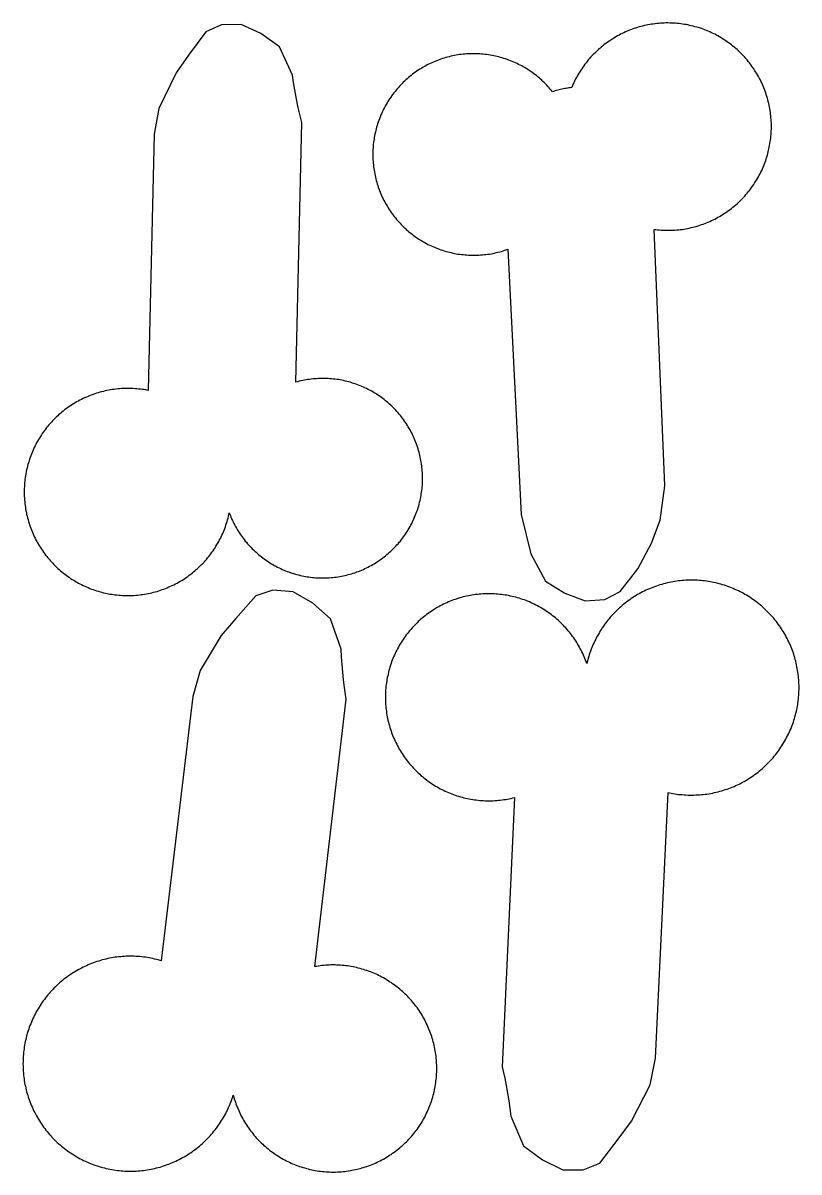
# Model space of a CAD drawing. Extents: x -246 to 246, y -104 to 199.
# Drawn here: x 175.17 to 184.8, y -28.73 to -14.48 of the extents above; entities that cross this region are included whole.
import ezdxf

# ---------------------------------------------------------------- set-up
doc = ezdxf.new("R2010")
doc.units = 0
doc.layers.add('Add_Red', color=1, linetype='Continuous')

msp = doc.modelspace()

# ---------------------------------------------------------------- linework, layer by layer
at = {"layer": 'Add_Red'}
for points in [[(176.504, -21.583), (176.526, -21.582), (176.549, -21.581), (176.571, -21.579), (176.593, -21.577), (176.616, -21.575), (176.638, -21.572), (176.66, -21.569), (176.682, -21.566), (176.704, -21.562), (176.726, -21.558), (176.748, -21.553), (176.77, -21.548), (176.792, -21.543), (176.813, -21.537), (176.835, -21.531), (176.856, -21.524), (176.878, -21.517), (176.899, -21.51), (176.92, -21.502), (176.941, -21.494), (176.962, -21.486), (176.982, -21.477), (177.003, -21.468), (177.023, -21.459), (177.043, -21.449), (177.063, -21.439), (177.083, -21.428), (177.103, -21.418), (177.122, -21.406), (177.141, -21.395), (177.161, -21.383), (177.179, -21.371), (177.198, -21.358), (177.216, -21.345), (177.234, -21.332), (177.252, -21.319), (177.27, -21.305), (177.287, -21.291), (177.305, -21.277), (177.322, -21.262), (177.338, -21.247), (177.355, -21.232), (177.371, -21.216), (177.387, -21.2), (177.402, -21.184), (177.418, -21.168), (177.433, -21.151), (177.447, -21.134), (177.462, -21.117), (177.476, -21.1), (177.49, -21.082), (177.503, -21.064), (177.516, -21.046), (177.529, -21.028), (177.542, -21.009), (177.554, -20.99), (177.566, -20.971), (177.578, -20.952), (177.589, -20.933), (177.6, -20.913), (177.61, -20.893), (177.621, -20.874), (177.63, -20.853), (177.64, -20.833), (177.649, -20.813), (177.658, -20.792), (177.666, -20.771), (177.674, -20.75), (177.682, -20.729), (177.689, -20.708), (177.696, -20.687), (177.703, -20.665), (177.709, -20.644), (177.715, -20.622), (177.72, -20.6), (177.725, -20.579), (177.73, -20.557), (177.744, -20.591), (177.752, -20.611), (177.76, -20.631), (177.769, -20.651), (177.779, -20.67), (177.788, -20.69), (177.798, -20.709), (177.809, -20.728), (177.819, -20.747), (177.83, -20.765), (177.841, -20.784), (177.853, -20.802), (177.865, -20.82), (177.877, -20.838), (177.89, -20.855), (177.903, -20.873), (177.916, -20.89), (177.929, -20.907), (177.943, -20.923), (177.957, -20.94), (177.971, -20.956), (177.986, -20.972), (178.001, -20.987), (178.016, -21.003), (178.031, -21.018), (178.047, -21.033), (178.063, -21.047), (178.079, -21.062), (178.095, -21.076), (178.112, -21.089), (178.129, -21.103), (178.146, -21.116), (178.163, -21.129), (178.181, -21.141), (178.199, -21.154), (178.217, -21.166), (178.235, -21.177), (178.253, -21.188), (178.272, -21.199), (178.291, -21.21), (178.31, -21.22), (178.329, -21.23), (178.348, -21.24), (178.368, -21.249), (178.387, -21.258), (178.407, -21.267), (178.427, -21.275), (178.447, -21.283), (178.467, -21.29), (178.488, -21.298), (178.508, -21.305), (178.529, -21.311), (178.55, -21.317), (178.57, -21.323), (178.591, -21.328), (178.612, -21.333), (178.633, -21.338), (178.655, -21.342), (178.676, -21.346), (178.697, -21.35), (178.718, -21.353), (178.74, -21.356), (178.761, -21.358), (178.783, -21.36), (178.804, -21.362), (178.826, -21.363), (178.847, -21.364), (178.869, -21.365), (178.891, -21.365), (178.928, -21.365), (178.95, -21.364), (178.971, -21.362), (178.993, -21.361), (179.014, -21.359), (179.036, -21.357), (179.057, -21.354), (179.078, -21.351), (179.1, -21.347), (179.121, -21.343), (179.142, -21.339), (179.163, -21.335), (179.184, -21.33), (179.205, -21.324), (179.226, -21.319), (179.247, -21.313), (179.267, -21.306), (179.288, -21.3), (179.314, -21.29), (179.334, -21.283), (179.354, -21.275), (179.374, -21.267), (179.394, -21.258), (179.413, -21.249), (179.433, -21.24), (179.452, -21.23), (179.471, -21.22), (179.49, -21.21), (179.509, -21.199), (179.528, -21.188), (179.546, -21.177), (179.564, -21.166), (179.582, -21.154), (179.6, -21.141), (179.618, -21.129), (179.635, -21.116), (179.652, -21.103), (179.669, -21.089), (179.686, -21.076), (179.702, -21.062), (179.718, -21.047), (179.734, -21.033), (179.75, -21.018), (179.765, -21.003), (179.78, -20.987), (179.795, -20.972), (179.81, -20.956), (179.824, -20.94), (179.838, -20.923), (179.852, -20.907), (179.865, -20.89), (179.879, -20.873), (179.891, -20.855), (179.904, -20.838), (179.916, -20.82), (179.928, -20.802), (179.94, -20.784), (179.951, -20.765), (179.962, -20.747), (179.973, -20.728), (179.983, -20.709), (179.993, -20.69), (180.002, -20.67), (180.012, -20.651), (180.021, -20.631), (180.029, -20.611), (180.038, -20.591), (180.045, -20.571), (180.053, -20.551), (180.06, -20.531), (180.067, -20.51), (180.074, -20.49), (180.08, -20.469), (180.085, -20.448), (180.091, -20.427), (180.096, -20.406), (180.101, -20.385), (180.105, -20.364), (180.109, -20.343), (180.112, -20.322), (180.116, -20.3), (180.118, -20.279), (180.121, -20.257), (180.123, -20.236), (180.125, -20.214), (180.126, -20.193), (180.127, -20.171), (180.127, -20.15), (180.128, -20.128), (180.127, -20.102), (180.127, -20.081), (180.126, -20.059), (180.124, -20.038), (180.123, -20.016), (180.12, -19.995), (180.118, -19.973), (180.115, -19.952), (180.112, -19.93), (180.108, -19.909), (180.104, -19.888), (180.1, -19.867), (180.095, -19.846), (180.09, -19.825), (180.084, -19.804), (180.079, -19.783), (180.072, -19.762), (180.06, -19.725), (180.053, -19.705), (180.045, -19.685), (180.038, -19.665), (180.029, -19.645), (180.021, -19.625), (180.012, -19.605), (180.002, -19.586), (179.993, -19.566), (179.983, -19.547), (179.973, -19.528), (179.962, -19.51), (179.951, -19.491), (179.94, -19.473), (179.928, -19.454), (179.916, -19.436), (179.904, -19.419), (179.891, -19.401), (179.879, -19.384), (179.865, -19.366), (179.852, -19.35), (179.838, -19.333), (179.824, -19.316), (179.81, -19.3), (179.795, -19.284), (179.78, -19.269), (179.765, -19.253), (179.75, -19.238), (179.734, -19.223), (179.718, -19.209), (179.702, -19.194), (179.686, -19.18), (179.669, -19.167), (179.652, -19.153), (179.635, -19.14), (179.618, -19.127), (179.6, -19.115), (179.582, -19.103), (179.564, -19.091), (179.546, -19.079), (179.528, -19.068), (179.509, -19.057), (179.49, -19.046), (179.471, -19.036), (179.452, -19.026), (179.433, -19.016), (179.413, -19.007), (179.394, -18.998), (179.374, -18.989), (179.354, -18.981), (179.334, -18.973), (179.314, -18.966), (179.293, -18.958), (179.273, -18.952), (179.252, -18.945), (179.232, -18.939), (179.211, -18.933), (179.19, -18.928), (179.169, -18.923), (179.148, -18.918), (179.127, -18.914), (179.105, -18.91), (179.084, -18.906), (179.063, -18.903), (179.041, -18.9), (179.02, -18.898), (178.998, -18.896), (178.977, -18.894), (178.955, -18.893), (178.934, -18.892), (178.912, -18.891), (178.891, -18.891), (178.855, -18.892), (178.833, -18.892), (178.812, -18.894), (178.79, -18.895), (178.769, -18.897), (178.747, -18.899), (178.726, -18.902), (178.704, -18.905), (178.683, -18.909), (178.662, -18.912), (178.641, -18.917), (178.619, -18.921), (178.598, -18.926), (178.578, -18.931), (178.557, -18.937), (178.629, -15.718), (178.597, -15.583), (178.577, -15.493), (178.559, -15.403), (178.542, -15.312), (178.527, -15.221), (178.514, -15.13), (178.352, -14.78), (178.124, -14.615), (177.877, -14.503), (177.634, -14.506), (177.439, -14.593), (177.224, -14.883), (177.07, -15.103), (176.858, -15.543), (176.8, -15.861), (176.724, -19.04), (176.695, -19.034), (176.673, -19.03), (176.651, -19.027), (176.629, -19.024), (176.606, -19.022), (176.584, -19.02), (176.562, -19.018), (176.539, -19.016), (176.517, -19.015), (176.494, -19.015), (176.472, -19.015), (176.436, -19.015), (176.414, -19.016), (176.391, -19.017), (176.369, -19.019), (176.347, -19.021), (176.324, -19.023), (176.302, -19.026), (176.28, -19.029), (176.258, -19.033), (176.236, -19.037), (176.214, -19.041), (176.192, -19.046), (176.17, -19.051), (176.148, -19.056), (176.127, -19.062), (176.105, -19.068), (176.084, -19.075), (176.062, -19.082), (176.041, -19.089), (176.02, -19.097), (175.999, -19.105), (175.979, -19.113), (175.958, -19.122), (175.937, -19.131), (175.917, -19.141), (175.897, -19.151), (175.877, -19.161), (175.857, -19.171), (175.838, -19.182), (175.818, -19.193), (175.799, -19.205), (175.78, -19.217), (175.761, -19.229), (175.743, -19.242), (175.724, -19.255), (175.706, -19.268), (175.688, -19.281), (175.671, -19.295), (175.653, -19.309), (175.636, -19.324), (175.619, -19.338), (175.603, -19.354), (175.586, -19.369), (175.57, -19.384), (175.554, -19.4), (175.539, -19.416), (175.524, -19.433), (175.509, -19.45), (175.494, -19.466), (175.48, -19.484), (175.466, -19.501), (175.452, -19.519), (175.438, -19.537), (175.425, -19.555), (175.412, -19.573), (175.4, -19.592), (175.388, -19.611), (175.376, -19.63), (175.364, -19.649), (175.353, -19.668), (175.342, -19.688), (175.332, -19.708), (175.322, -19.728), (175.312, -19.748), (175.302, -19.768), (175.293, -19.789), (175.285, -19.809), (175.276, -19.83), (175.268, -19.851), (175.261, -19.872), (175.253, -19.893), (175.247, -19.915), (175.24, -19.936), (175.234, -19.958), (175.228, -19.979), (175.223, -20.001), (175.218, -20.023), (175.213, -20.045), (175.207, -20.076), (175.204, -20.098), (175.2, -20.12), (175.197, -20.142), (175.195, -20.165), (175.193, -20.187), (175.191, -20.209), (175.19, -20.232), (175.189, -20.254), (175.188, -20.276), (175.188, -20.299), (175.188, -20.333), (175.189, -20.355), (175.19, -20.377), (175.192, -20.4), (175.194, -20.422), (175.196, -20.444), (175.199, -20.467), (175.202, -20.489), (175.205, -20.511), (175.209, -20.533), (175.214, -20.555), (175.218, -20.577), (175.223, -20.599), (175.229, -20.621), (175.235, -20.642), (175.241, -20.664), (175.247, -20.685), (175.254, -20.707), (175.261, -20.728), (175.269, -20.749), (175.277, -20.77), (175.286, -20.79), (175.294, -20.811), (175.303, -20.832), (175.313, -20.852), (175.323, -20.872), (175.333, -20.892), (175.343, -20.912), (175.354, -20.931), (175.366, -20.951), (175.377, -20.97), (175.389, -20.989), (175.401, -21.008), (175.414, -21.026), (175.427, -21.045), (175.44, -21.063), (175.453, -21.081), (175.467, -21.098), (175.481, -21.116), (175.496, -21.133), (175.51, -21.15), (175.525, -21.167), (175.541, -21.183), (175.556, -21.199), (175.572, -21.215), (175.588, -21.231), (175.605, -21.246), (175.621, -21.261), (175.638, -21.276), (175.655, -21.29), (175.673, -21.304), (175.69, -21.318), (175.708, -21.331), (175.726, -21.344), (175.745, -21.357), (175.763, -21.37), (175.782, -21.382), (175.801, -21.394), (175.82, -21.405), (175.84, -21.417), (175.859, -21.428), (175.879, -21.438), (175.899, -21.448), (175.919, -21.458), (175.94, -21.468), (175.96, -21.477), (175.981, -21.485), (176.002, -21.494), (176.022, -21.502), (176.043, -21.51), (176.065, -21.517), (176.086, -21.524), (176.107, -21.53), (176.129, -21.536), (176.151, -21.542), (176.172, -21.548), (176.194, -21.553), (176.216, -21.557), (176.249, -21.564), (176.271, -21.567), (176.293, -21.571), (176.316, -21.574), (176.338, -21.576), (176.36, -21.578), (176.382, -21.58), (176.405, -21.581), (176.427, -21.582), (176.45, -21.583), (176.472, -21.583), (176.504, -21.583)], [(182.389, -21.631), (182.578, -21.532), (182.799, -21.251), (182.966, -20.935), (183.074, -20.647), (183.133, -20.223), (182.999, -17.043), (183.021, -17.046), (183.044, -17.048), (183.066, -17.05), (183.088, -17.052), (183.111, -17.053), (183.133, -17.054), (183.168, -17.054), (183.19, -17.054), (183.213, -17.054), (183.235, -17.053), (183.257, -17.051), (183.28, -17.05), (183.302, -17.047), (183.324, -17.045), (183.347, -17.042), (183.369, -17.039), (183.391, -17.035), (183.413, -17.031), (183.435, -17.026), (183.457, -17.021), (183.479, -17.016), (183.501, -17.011), (183.522, -17.005), (183.544, -16.998), (183.565, -16.991), (183.586, -16.984), (183.607, -16.977), (183.628, -16.969), (183.649, -16.961), (183.67, -16.952), (183.691, -16.943), (183.711, -16.934), (183.731, -16.924), (183.751, -16.914), (183.771, -16.904), (183.791, -16.893), (183.811, -16.882), (183.83, -16.871), (183.849, -16.859), (183.868, -16.847), (183.887, -16.835), (183.905, -16.822), (183.923, -16.809), (183.941, -16.796), (183.959, -16.782), (183.977, -16.768), (183.994, -16.754), (184.011, -16.739), (184.028, -16.724), (184.045, -16.709), (184.061, -16.694), (184.077, -16.678), (184.093, -16.662), (184.108, -16.646), (184.123, -16.629), (184.138, -16.612), (184.153, -16.595), (184.167, -16.578), (184.181, -16.56), (184.195, -16.542), (184.208, -16.524), (184.221, -16.506), (184.234, -16.488), (184.246, -16.469), (184.258, -16.45), (184.27, -16.431), (184.281, -16.412), (184.292, -16.392), (184.303, -16.372), (184.313, -16.352), (184.323, -16.332), (184.333, -16.312), (184.342, -16.292), (184.351, -16.271), (184.36, -16.25), (184.368, -16.23), (184.376, -16.209), (184.383, -16.187), (184.39, -16.166), (184.397, -16.145), (184.404, -16.123), (184.41, -16.102), (184.415, -16.08), (184.423, -16.045), (184.428, -16.023), (184.432, -16.001), (184.436, -15.979), (184.44, -15.957), (184.443, -15.934), (184.445, -15.912), (184.448, -15.89), (184.45, -15.867), (184.451, -15.845), (184.452, -15.823), (184.453, -15.8), (184.453, -15.769), (184.453, -15.746), (184.453, -15.724), (184.452, -15.702), (184.45, -15.679), (184.448, -15.657), (184.446, -15.634), (184.444, -15.612), (184.441, -15.59), (184.438, -15.568), (184.434, -15.546), (184.43, -15.523), (184.425, -15.502), (184.42, -15.48), (184.415, -15.458), (184.41, -15.436), (184.404, -15.414), (184.397, -15.393), (184.39, -15.372), (184.383, -15.35), (184.376, -15.329), (184.368, -15.308), (184.36, -15.287), (184.351, -15.266), (184.342, -15.246), (184.333, -15.225), (184.323, -15.205), (184.313, -15.185), (184.303, -15.165), (184.292, -15.146), (184.281, -15.126), (184.27, -15.107), (184.258, -15.088), (184.246, -15.069), (184.234, -15.05), (184.221, -15.031), (184.208, -15.013), (184.195, -14.995), (184.181, -14.977), (184.167, -14.96), (184.153, -14.942), (184.138, -14.925), (184.123, -14.909), (184.108, -14.892), (184.093, -14.876), (184.077, -14.86), (184.061, -14.844), (184.045, -14.829), (184.028, -14.813), (184.011, -14.799), (183.994, -14.784), (183.977, -14.77), (183.959, -14.756), (183.941, -14.742), (183.923, -14.729), (183.905, -14.716), (183.887, -14.703), (183.868, -14.691), (183.849, -14.679), (183.83, -14.667), (183.811, -14.655), (183.791, -14.644), (183.771, -14.634), (183.751, -14.623), (183.731, -14.613), (183.711, -14.604), (183.691, -14.594), (183.67, -14.585), (183.649, -14.577), (183.628, -14.569), (183.607, -14.561), (183.586, -14.553), (183.549, -14.541), (183.528, -14.535), (183.506, -14.529), (183.484, -14.523), (183.463, -14.517), (183.441, -14.513), (183.419, -14.508), (183.397, -14.504), (183.375, -14.5), (183.352, -14.497), (183.33, -14.494), (183.308, -14.491), (183.286, -14.489), (183.263, -14.487), (183.241, -14.485), (183.218, -14.484), (183.196, -14.484), (183.168, -14.483), (183.145, -14.483), (183.123, -14.484), (183.1, -14.485), (183.078, -14.486), (183.056, -14.488), (183.033, -14.49), (183.011, -14.493), (182.989, -14.496), (182.967, -14.499), (182.945, -14.503), (182.922, -14.507), (182.9, -14.511), (182.879, -14.516), (182.857, -14.521), (182.835, -14.527), (182.813, -14.533), (182.792, -14.539), (182.77, -14.546), (182.749, -14.553), (182.728, -14.561), (182.707, -14.569), (182.686, -14.577), (182.665, -14.585), (182.645, -14.594), (182.624, -14.604), (182.604, -14.613), (182.584, -14.623), (182.564, -14.634), (182.544, -14.644), (182.525, -14.655), (182.506, -14.667), (182.486, -14.679), (182.468, -14.691), (182.449, -14.703), (182.43, -14.716), (182.412, -14.729), (182.394, -14.742), (182.376, -14.756), (182.359, -14.77), (182.341, -14.784), (182.324, -14.799), (182.308, -14.813), (182.291, -14.829), (182.275, -14.844), (182.259, -14.86), (182.243, -14.876), (182.228, -14.892), (182.212, -14.909), (182.197, -14.925), (182.183, -14.942), (182.169, -14.96), (182.155, -14.977), (182.141, -14.995), (182.128, -15.013), (182.115, -15.031), (182.102, -15.05), (182.09, -15.069), (182.077, -15.088), (182.066, -15.107), (182.054, -15.126), (182.043, -15.146), (182.033, -15.165), (182.022, -15.185), (182.012, -15.205), (182.003, -15.225), (181.993, -15.246), (181.977, -15.285), (181.959, -15.286), (181.942, -15.289), (181.925, -15.291), (181.907, -15.294), (181.89, -15.297), (181.873, -15.3), (181.856, -15.303), (181.839, -15.307), (181.822, -15.311), (181.805, -15.316), (181.788, -15.321), (181.771, -15.326), (181.739, -15.336), (181.725, -15.319), (181.711, -15.303), (181.697, -15.286), (181.682, -15.27), (181.668, -15.254), (181.652, -15.238), (181.637, -15.223), (181.621, -15.208), (181.605, -15.193), (181.589, -15.178), (181.573, -15.164), (181.556, -15.15), (181.539, -15.136), (181.522, -15.123), (181.505, -15.11), (181.487, -15.097), (181.469, -15.084), (181.451, -15.072), (181.433, -15.06), (181.414, -15.049), (181.396, -15.037), (181.377, -15.027), (181.358, -15.016), (181.338, -15.006), (181.319, -14.996), (181.299, -14.986), (181.28, -14.977), (181.26, -14.968), (181.24, -14.96), (181.219, -14.951), (181.199, -14.944), (181.179, -14.936), (181.158, -14.929), (181.137, -14.922), (181.116, -14.916), (181.095, -14.91), (181.074, -14.904), (181.053, -14.899), (181.032, -14.894), (181.011, -14.889), (180.989, -14.885), (180.968, -14.881), (180.946, -14.878), (180.925, -14.875), (180.903, -14.872), (180.881, -14.87), (180.859, -14.868), (180.838, -14.867), (180.816, -14.865), (180.794, -14.865), (180.761, -14.864), (180.739, -14.864), (180.717, -14.865), (180.695, -14.866), (180.673, -14.867), (180.652, -14.869), (180.63, -14.871), (180.608, -14.873), (180.587, -14.876), (180.565, -14.88), (180.544, -14.883), (180.522, -14.887), (180.501, -14.891), (180.48, -14.896), (180.458, -14.901), (180.437, -14.907), (180.416, -14.913), (180.395, -14.919), (180.375, -14.925), (180.354, -14.932), (180.333, -14.939), (180.313, -14.947), (180.293, -14.955), (180.272, -14.963), (180.252, -14.972), (180.233, -14.981), (180.213, -14.991), (180.193, -15), (180.174, -15.01), (180.155, -15.021), (180.136, -15.032), (180.117, -15.043), (180.093, -15.057), (180.075, -15.069), (180.057, -15.081), (180.039, -15.094), (180.021, -15.106), (180.004, -15.119), (179.987, -15.133), (179.97, -15.146), (179.953, -15.16), (179.936, -15.175), (179.92, -15.189), (179.904, -15.204), (179.888, -15.219), (179.873, -15.234), (179.858, -15.25), (179.843, -15.266), (179.828, -15.282), (179.814, -15.298), (179.8, -15.315), (179.786, -15.332), (179.772, -15.349), (179.759, -15.366), (179.746, -15.384), (179.734, -15.402), (179.721, -15.42), (179.709, -15.438), (179.698, -15.457), (179.687, -15.475), (179.676, -15.494), (179.665, -15.513), (179.655, -15.532), (179.645, -15.552), (179.635, -15.571), (179.626, -15.591), (179.617, -15.611), (179.608, -15.631), (179.6, -15.651), (179.592, -15.671), (179.584, -15.692), (179.577, -15.712), (179.57, -15.733), (179.564, -15.754), (179.558, -15.775), (179.552, -15.796), (179.547, -15.817), (179.542, -15.838), (179.537, -15.86), (179.533, -15.881), (179.529, -15.903), (179.526, -15.924), (179.522, -15.946), (179.52, -15.967), (179.517, -15.989), (179.515, -16.011), (179.514, -16.032), (179.513, -16.054), (179.512, -16.076), (179.511, -16.114), (179.511, -16.135), (179.512, -16.157), (179.513, -16.179), (179.514, -16.201), (179.516, -16.223), (179.518, -16.244), (179.52, -16.266), (179.523, -16.287), (179.527, -16.309), (179.53, -16.331), (179.534, -16.352), (179.538, -16.373), (179.543, -16.395), (179.548, -16.416), (179.554, -16.437), (179.56, -16.458), (179.566, -16.479), (179.572, -16.5), (179.579, -16.52), (179.587, -16.541), (179.594, -16.561), (179.602, -16.582), (179.61, -16.602), (179.619, -16.622), (179.628, -16.642), (179.638, -16.663), (179.648, -16.683), (179.658, -16.702), (179.669, -16.721), (179.679, -16.74), (179.691, -16.759), (179.702, -16.777), (179.714, -16.796), (179.726, -16.814), (179.738, -16.832), (179.751, -16.85), (179.764, -16.867), (179.777, -16.884), (179.791, -16.901), (179.805, -16.918), (179.819, -16.935), (179.833, -16.951), (179.848, -16.967), (179.863, -16.983), (179.878, -16.998), (179.894, -17.014), (179.91, -17.029), (179.926, -17.043), (179.942, -17.058), (179.959, -17.072), (179.976, -17.086), (179.993, -17.099), (180.01, -17.113), (180.028, -17.126), (180.045, -17.138), (180.063, -17.151), (180.082, -17.163), (180.1, -17.174), (180.119, -17.186), (180.138, -17.197), (180.157, -17.207), (180.176, -17.218), (180.195, -17.228), (180.215, -17.237), (180.234, -17.247), (180.254, -17.256), (180.274, -17.264), (180.294, -17.273), (180.315, -17.281), (180.335, -17.288), (180.356, -17.296), (180.376, -17.302), (180.397, -17.309), (180.418, -17.315), (180.439, -17.321), (180.46, -17.326), (180.481, -17.331), (180.503, -17.336), (180.524, -17.34), (180.546, -17.344), (180.567, -17.348), (180.589, -17.351), (180.61, -17.354), (180.632, -17.356), (180.654, -17.358), (180.675, -17.36), (180.697, -17.361), (180.719, -17.362), (180.761, -17.363), (180.782, -17.363), (180.804, -17.362), (180.826, -17.361), (180.848, -17.36), (180.87, -17.358), (180.891, -17.356), (180.913, -17.354), (180.935, -17.351), (180.956, -17.348), (180.978, -17.344), (180.999, -17.34), (181.02, -17.336), (181.042, -17.331), (181.063, -17.326), (181.084, -17.321), (181.105, -17.315), (181.126, -17.308), (181.147, -17.302), (181.186, -17.288), (181.349, -20.579), (181.469, -21.067), (181.653, -21.405), (181.892, -21.555), (182.146, -21.65), (182.389, -21.631)], [(182.324, -28.621), (182.554, -28.325), (182.719, -28.101), (182.949, -27.649), (183.017, -27.32), (183.172, -24.025), (183.209, -24.033), (183.232, -24.037), (183.255, -24.041), (183.278, -24.045), (183.301, -24.048), (183.324, -24.05), (183.347, -24.052), (183.371, -24.054), (183.394, -24.056), (183.417, -24.057), (183.44, -24.057), (183.464, -24.058), (183.493, -24.057), (183.517, -24.056), (183.54, -24.055), (183.563, -24.054), (183.586, -24.052), (183.609, -24.05), (183.632, -24.047), (183.655, -24.044), (183.678, -24.04), (183.701, -24.036), (183.724, -24.032), (183.747, -24.027), (183.77, -24.022), (183.792, -24.016), (183.815, -24.01), (183.837, -24.004), (183.859, -23.997), (183.882, -23.99), (183.904, -23.983), (183.925, -23.975), (183.947, -23.967), (183.969, -23.958), (183.99, -23.949), (184.012, -23.94), (184.033, -23.93), (184.054, -23.92), (184.074, -23.909), (184.095, -23.898), (184.115, -23.887), (184.136, -23.876), (184.156, -23.864), (184.175, -23.852), (184.195, -23.839), (184.214, -23.826), (184.233, -23.813), (184.252, -23.799), (184.271, -23.785), (184.289, -23.771), (184.307, -23.756), (184.325, -23.742), (184.343, -23.726), (184.36, -23.711), (184.377, -23.695), (184.394, -23.679), (184.41, -23.663), (184.427, -23.646), (184.443, -23.629), (184.458, -23.612), (184.474, -23.594), (184.489, -23.576), (184.503, -23.558), (184.518, -23.54), (184.532, -23.522), (184.546, -23.503), (184.559, -23.484), (184.572, -23.465), (184.585, -23.445), (184.597, -23.426), (184.609, -23.406), (184.621, -23.386), (184.632, -23.365), (184.643, -23.345), (184.654, -23.324), (184.664, -23.303), (184.674, -23.282), (184.684, -23.261), (184.693, -23.24), (184.702, -23.218), (184.71, -23.196), (184.718, -23.175), (184.726, -23.153), (184.733, -23.13), (184.74, -23.108), (184.746, -23.086), (184.752, -23.064), (184.758, -23.041), (184.764, -23.018), (184.772, -22.979), (184.776, -22.956), (184.78, -22.933), (184.783, -22.91), (184.786, -22.887), (184.789, -22.864), (184.791, -22.841), (184.793, -22.818), (184.794, -22.795), (184.795, -22.771), (184.796, -22.748), (184.796, -22.725), (184.796, -22.697), (184.795, -22.674), (184.794, -22.651), (184.793, -22.628), (184.791, -22.604), (184.788, -22.581), (184.786, -22.558), (184.783, -22.535), (184.779, -22.512), (184.775, -22.489), (184.771, -22.466), (184.766, -22.444), (184.761, -22.421), (184.756, -22.398), (184.75, -22.376), (184.743, -22.353), (184.737, -22.331), (184.73, -22.309), (184.722, -22.287), (184.714, -22.265), (184.706, -22.243), (184.698, -22.222), (184.689, -22.2), (184.679, -22.179), (184.669, -22.158), (184.659, -22.137), (184.649, -22.116), (184.638, -22.095), (184.627, -22.075), (184.615, -22.055), (184.604, -22.035), (184.591, -22.015), (184.579, -21.995), (184.566, -21.976), (184.553, -21.957), (184.539, -21.938), (184.525, -21.919), (184.511, -21.901), (184.496, -21.883), (184.482, -21.865), (184.466, -21.847), (184.451, -21.83), (184.435, -21.813), (184.419, -21.796), (184.403, -21.779), (184.386, -21.763), (184.369, -21.747), (184.352, -21.732), (184.335, -21.716), (184.317, -21.701), (184.299, -21.686), (184.281, -21.672), (184.262, -21.658), (184.243, -21.644), (184.224, -21.631), (184.205, -21.618), (184.186, -21.605), (184.166, -21.592), (184.146, -21.58), (184.126, -21.569), (184.106, -21.557), (184.085, -21.546), (184.065, -21.536), (184.044, -21.525), (184.023, -21.515), (184.002, -21.506), (183.98, -21.496), (183.959, -21.488), (183.937, -21.479), (183.915, -21.471), (183.893, -21.463), (183.871, -21.456), (183.849, -21.449), (183.827, -21.443), (183.804, -21.437), (183.782, -21.431), (183.759, -21.425), (183.718, -21.417), (183.695, -21.413), (183.672, -21.409), (183.649, -21.405), (183.626, -21.402), (183.603, -21.4), (183.58, -21.397), (183.557, -21.396), (183.533, -21.394), (183.51, -21.393), (183.487, -21.392), (183.464, -21.392), (183.438, -21.393), (183.415, -21.393), (183.391, -21.394), (183.368, -21.396), (183.345, -21.398), (183.322, -21.4), (183.299, -21.402), (183.276, -21.406), (183.253, -21.409), (183.23, -21.413), (183.207, -21.417), (183.184, -21.422), (183.162, -21.427), (183.139, -21.432), (183.116, -21.438), (183.094, -21.445), (183.072, -21.451), (183.05, -21.458), (183.027, -21.466), (183.006, -21.473), (182.984, -21.482), (182.962, -21.49), (182.941, -21.499), (182.919, -21.508), (182.898, -21.518), (182.877, -21.528), (182.856, -21.539), (182.836, -21.549), (182.815, -21.56), (182.795, -21.572), (182.775, -21.584), (182.755, -21.596), (182.736, -21.609), (182.716, -21.621), (182.697, -21.635), (182.678, -21.648), (182.66, -21.662), (182.641, -21.676), (182.623, -21.691), (182.605, -21.706), (182.588, -21.721), (182.57, -21.736), (182.553, -21.752), (182.536, -21.768), (182.52, -21.784), (182.503, -21.801), (182.487, -21.818), (182.472, -21.835), (182.456, -21.852), (182.441, -21.87), (182.426, -21.888), (182.412, -21.906), (182.398, -21.925), (182.384, -21.943), (182.371, -21.962), (182.357, -21.982), (182.345, -22.001), (182.332, -22.021), (182.32, -22.041), (182.308, -22.061), (182.297, -22.081), (182.286, -22.101), (182.275, -22.122), (182.265, -22.143), (182.255, -22.164), (182.245, -22.185), (182.236, -22.206), (182.227, -22.228), (182.219, -22.249), (182.21, -22.271), (182.203, -22.293), (182.195, -22.315), (182.188, -22.337), (182.182, -22.36), (182.176, -22.382), (182.17, -22.405), (182.165, -22.427), (182.157, -22.405), (182.149, -22.384), (182.141, -22.363), (182.132, -22.343), (182.123, -22.322), (182.114, -22.302), (182.104, -22.282), (182.094, -22.262), (182.084, -22.242), (182.073, -22.222), (182.062, -22.203), (182.051, -22.183), (182.039, -22.164), (182.027, -22.145), (182.015, -22.127), (182.002, -22.108), (181.989, -22.09), (181.976, -22.072), (181.962, -22.054), (181.948, -22.037), (181.934, -22.019), (181.919, -22.002), (181.904, -21.985), (181.889, -21.969), (181.874, -21.953), (181.858, -21.937), (181.842, -21.921), (181.826, -21.906), (181.809, -21.89), (181.793, -21.876), (181.776, -21.861), (181.758, -21.847), (181.741, -21.833), (181.723, -21.819), (181.705, -21.806), (181.687, -21.793), (181.668, -21.78), (181.65, -21.768), (181.631, -21.756), (181.612, -21.744), (181.592, -21.733), (181.573, -21.722), (181.553, -21.711), (181.533, -21.701), (181.513, -21.691), (181.493, -21.681), (181.473, -21.672), (181.452, -21.663), (181.431, -21.654), (181.411, -21.646), (181.39, -21.638), (181.368, -21.631), (181.347, -21.624), (181.326, -21.617), (181.304, -21.61), (181.283, -21.604), (181.261, -21.599), (181.239, -21.594), (181.217, -21.589), (181.195, -21.584), (181.173, -21.58), (181.151, -21.577), (181.129, -21.573), (181.107, -21.57), (181.085, -21.568), (181.062, -21.566), (181.04, -21.564), (181.018, -21.562), (180.995, -21.561), (180.973, -21.561), (180.95, -21.561), (180.919, -21.561), (180.896, -21.562), (180.874, -21.563), (180.852, -21.565), (180.829, -21.566), (180.807, -21.569), (180.785, -21.571), (180.763, -21.575), (180.74, -21.578), (180.718, -21.582), (180.696, -21.586), (180.674, -21.591), (180.653, -21.596), (180.631, -21.601), (180.609, -21.607), (180.588, -21.613), (180.566, -21.62), (180.533, -21.631), (180.511, -21.638), (180.49, -21.646), (180.47, -21.654), (180.449, -21.663), (180.428, -21.672), (180.408, -21.681), (180.388, -21.691), (180.368, -21.701), (180.348, -21.711), (180.328, -21.722), (180.309, -21.733), (180.289, -21.744), (180.27, -21.756), (180.251, -21.768), (180.233, -21.78), (180.214, -21.793), (180.196, -21.806), (180.178, -21.819), (180.16, -21.833), (180.143, -21.847), (180.125, -21.861), (180.108, -21.876), (180.092, -21.89), (180.075, -21.906), (180.059, -21.921), (180.043, -21.937), (180.027, -21.953), (180.012, -21.969), (179.997, -21.985), (179.982, -22.002), (179.967, -22.019), (179.953, -22.037), (179.939, -22.054), (179.925, -22.072), (179.912, -22.09), (179.899, -22.108), (179.886, -22.127), (179.874, -22.145), (179.862, -22.164), (179.85, -22.183), (179.839, -22.203), (179.828, -22.222), (179.817, -22.242), (179.807, -22.262), (179.797, -22.282), (179.787, -22.302), (179.778, -22.322), (179.769, -22.343), (179.76, -22.363), (179.752, -22.384), (179.744, -22.405), (179.737, -22.426), (179.73, -22.448), (179.723, -22.469), (179.717, -22.491), (179.711, -22.512), (179.705, -22.534), (179.7, -22.556), (179.695, -22.577), (179.69, -22.599), (179.686, -22.621), (179.683, -22.644), (179.679, -22.666), (179.676, -22.688), (179.674, -22.71), (179.672, -22.732), (179.67, -22.755), (179.669, -22.777), (179.668, -22.8), (179.667, -22.822), (179.667, -22.844), (179.667, -22.886), (179.668, -22.909), (179.67, -22.931), (179.671, -22.953), (179.674, -22.976), (179.676, -22.998), (179.679, -23.02), (179.682, -23.042), (179.686, -23.065), (179.69, -23.087), (179.694, -23.109), (179.699, -23.13), (179.704, -23.152), (179.71, -23.174), (179.716, -23.196), (179.723, -23.22), (179.73, -23.241), (179.737, -23.262), (179.744, -23.283), (179.752, -23.304), (179.76, -23.325), (179.769, -23.346), (179.778, -23.366), (179.787, -23.387), (179.797, -23.407), (179.807, -23.427), (179.817, -23.447), (179.828, -23.467), (179.839, -23.486), (179.85, -23.505), (179.862, -23.525), (179.874, -23.543), (179.886, -23.562), (179.899, -23.581), (179.912, -23.599), (179.925, -23.617), (179.939, -23.635), (179.953, -23.652), (179.967, -23.669), (179.982, -23.686), (179.997, -23.703), (180.012, -23.72), (180.027, -23.736), (180.043, -23.752), (180.059, -23.768), (180.075, -23.783), (180.092, -23.798), (180.108, -23.813), (180.125, -23.828), (180.143, -23.842), (180.16, -23.856), (180.178, -23.87), (180.196, -23.883), (180.214, -23.896), (180.233, -23.909), (180.251, -23.921), (180.27, -23.933), (180.289, -23.945), (180.309, -23.956), (180.328, -23.967), (180.348, -23.978), (180.368, -23.988), (180.388, -23.998), (180.408, -24.008), (180.428, -24.017), (180.449, -24.026), (180.47, -24.035), (180.49, -24.043), (180.511, -24.051), (180.533, -24.058), (180.554, -24.065), (180.575, -24.072), (180.597, -24.078), (180.618, -24.084), (180.64, -24.09), (180.662, -24.095), (180.684, -24.1), (180.706, -24.104), (180.728, -24.108), (180.75, -24.112), (180.772, -24.115), (180.794, -24.118), (180.816, -24.121), (180.839, -24.123), (180.861, -24.125), (180.883, -24.126), (180.906, -24.127), (180.928, -24.128), (180.95, -24.128), (180.98, -24.128), (181.003, -24.127), (181.025, -24.126), (181.048, -24.124), (181.07, -24.122), (181.092, -24.12), (181.114, -24.117), (181.137, -24.114), (181.159, -24.111), (181.181, -24.107), (181.203, -24.103), (181.225, -24.098), (181.247, -24.093), (181.268, -24.088), (181.116, -27.426), (181.147, -27.566), (181.165, -27.66), (181.182, -27.754), (181.197, -27.849), (181.21, -27.944), (181.222, -28.039), (181.381, -28.405), (181.614, -28.582), (181.867, -28.704), (182.12, -28.706), (182.324, -28.621)], [(179.05, -28.731), (179.073, -28.73), (179.095, -28.729), (179.117, -28.728), (179.14, -28.726), (179.162, -28.723), (179.184, -28.721), (179.206, -28.718), (179.228, -28.714), (179.251, -28.71), (179.273, -28.706), (179.294, -28.702), (179.316, -28.697), (179.352, -28.687), (179.374, -28.681), (179.396, -28.675), (179.417, -28.668), (179.438, -28.661), (179.459, -28.654), (179.48, -28.646), (179.501, -28.638), (179.522, -28.629), (179.542, -28.62), (179.563, -28.611), (179.583, -28.601), (179.603, -28.591), (179.623, -28.581), (179.643, -28.57), (179.662, -28.559), (179.681, -28.548), (179.7, -28.536), (179.719, -28.524), (179.738, -28.512), (179.756, -28.499), (179.775, -28.486), (179.793, -28.473), (179.81, -28.459), (179.828, -28.445), (179.845, -28.431), (179.862, -28.416), (179.879, -28.401), (179.896, -28.386), (179.912, -28.371), (179.928, -28.355), (179.944, -28.339), (179.959, -28.323), (179.974, -28.306), (179.989, -28.29), (180.004, -28.273), (180.018, -28.255), (180.032, -28.238), (180.045, -28.22), (180.059, -28.202), (180.072, -28.184), (180.084, -28.165), (180.097, -28.147), (180.109, -28.128), (180.121, -28.109), (180.132, -28.089), (180.143, -28.07), (180.154, -28.05), (180.164, -28.03), (180.174, -28.01), (180.184, -27.99), (180.193, -27.97), (180.202, -27.949), (180.21, -27.928), (180.219, -27.908), (180.226, -27.887), (180.234, -27.865), (180.241, -27.844), (180.248, -27.823), (180.254, -27.801), (180.26, -27.78), (180.266, -27.758), (180.271, -27.736), (180.276, -27.714), (180.28, -27.692), (180.284, -27.67), (180.288, -27.648), (180.291, -27.626), (180.294, -27.604), (180.297, -27.582), (180.299, -27.559), (180.301, -27.537), (180.302, -27.515), (180.303, -27.492), (180.304, -27.47), (180.304, -27.448), (180.303, -27.407), (180.302, -27.385), (180.301, -27.362), (180.299, -27.34), (180.297, -27.318), (180.295, -27.296), (180.292, -27.273), (180.289, -27.251), (180.285, -27.229), (180.281, -27.207), (180.277, -27.185), (180.271, -27.159), (180.266, -27.137), (180.26, -27.115), (180.254, -27.094), (180.248, -27.072), (180.241, -27.051), (180.234, -27.03), (180.226, -27.009), (180.219, -26.988), (180.21, -26.967), (180.202, -26.946), (180.193, -26.925), (180.184, -26.905), (180.174, -26.885), (180.164, -26.865), (180.154, -26.845), (180.143, -26.825), (180.132, -26.806), (180.121, -26.786), (180.109, -26.767), (180.097, -26.748), (180.084, -26.73), (180.072, -26.711), (180.059, -26.693), (180.045, -26.675), (180.032, -26.657), (180.018, -26.64), (180.004, -26.622), (179.989, -26.605), (179.974, -26.589), (179.959, -26.572), (179.944, -26.556), (179.928, -26.54), (179.912, -26.524), (179.896, -26.509), (179.879, -26.494), (179.862, -26.479), (179.845, -26.464), (179.828, -26.45), (179.81, -26.436), (179.793, -26.422), (179.775, -26.409), (179.756, -26.396), (179.738, -26.383), (179.719, -26.371), (179.7, -26.359), (179.681, -26.347), (179.662, -26.336), (179.643, -26.325), (179.623, -26.314), (179.603, -26.304), (179.583, -26.294), (179.563, -26.284), (179.542, -26.275), (179.522, -26.266), (179.501, -26.257), (179.48, -26.249), (179.459, -26.241), (179.438, -26.234), (179.417, -26.227), (179.396, -26.22), (179.374, -26.214), (179.352, -26.208), (179.331, -26.202), (179.309, -26.197), (179.287, -26.192), (179.265, -26.188), (179.243, -26.183), (179.221, -26.18), (179.199, -26.176), (179.177, -26.173), (179.154, -26.171), (179.132, -26.169), (179.11, -26.167), (179.087, -26.166), (179.065, -26.165), (179.043, -26.164), (179.02, -26.164), (178.992, -26.164), (178.97, -26.165), (178.947, -26.166), (178.925, -26.167), (178.902, -26.169), (178.88, -26.172), (178.858, -26.174), (178.836, -26.177), (178.814, -26.181), (178.792, -26.184), (179.181, -22.866), (179.16, -22.724), (179.149, -22.629), (179.139, -22.534), (179.131, -22.438), (179.124, -22.343), (179.119, -22.247), (178.986, -21.87), (178.766, -21.678), (178.522, -21.538), (178.271, -21.517), (178.061, -21.588), (177.81, -21.867), (177.63, -22.079), (177.368, -22.513), (177.277, -22.836), (176.888, -26.112), (176.85, -26.101), (176.827, -26.095), (176.805, -26.09), (176.782, -26.084), (176.759, -26.08), (176.736, -26.076), (176.713, -26.072), (176.69, -26.068), (176.667, -26.065), (176.644, -26.063), (176.621, -26.06), (176.598, -26.059), (176.575, -26.057), (176.551, -26.056), (176.528, -26.056), (176.505, -26.055), (176.477, -26.056), (176.454, -26.056), (176.431, -26.057), (176.407, -26.059), (176.384, -26.061), (176.361, -26.063), (176.338, -26.066), (176.315, -26.069), (176.292, -26.073), (176.269, -26.076), (176.246, -26.081), (176.223, -26.085), (176.201, -26.091), (176.178, -26.096), (176.156, -26.102), (176.133, -26.108), (176.111, -26.115), (176.089, -26.122), (176.067, -26.13), (176.045, -26.137), (176.023, -26.146), (176.001, -26.154), (175.98, -26.163), (175.959, -26.173), (175.938, -26.182), (175.917, -26.192), (175.896, -26.203), (175.875, -26.214), (175.855, -26.225), (175.835, -26.236), (175.815, -26.248), (175.795, -26.26), (175.775, -26.273), (175.756, -26.286), (175.737, -26.299), (175.718, -26.313), (175.699, -26.327), (175.681, -26.341), (175.663, -26.355), (175.645, -26.37), (175.627, -26.385), (175.61, -26.401), (175.593, -26.417), (175.576, -26.433), (175.559, -26.449), (175.543, -26.466), (175.527, -26.483), (175.511, -26.5), (175.496, -26.517), (175.481, -26.535), (175.466, -26.553), (175.452, -26.571), (175.438, -26.59), (175.424, -26.609), (175.411, -26.627), (175.398, -26.647), (175.385, -26.666), (175.372, -26.686), (175.36, -26.706), (175.349, -26.726), (175.337, -26.746), (175.326, -26.767), (175.315, -26.787), (175.305, -26.808), (175.295, -26.829), (175.286, -26.85), (175.276, -26.872), (175.268, -26.893), (175.259, -26.915), (175.251, -26.937), (175.243, -26.959), (175.236, -26.981), (175.229, -27.003), (175.218, -27.043), (175.212, -27.066), (175.206, -27.088), (175.201, -27.111), (175.197, -27.134), (175.193, -27.157), (175.189, -27.18), (175.185, -27.203), (175.182, -27.226), (175.18, -27.249), (175.177, -27.272), (175.176, -27.295), (175.174, -27.318), (175.173, -27.341), (175.173, -27.365), (175.172, -27.388), (175.173, -27.414), (175.173, -27.437), (175.174, -27.46), (175.176, -27.484), (175.178, -27.507), (175.18, -27.53), (175.183, -27.553), (175.186, -27.576), (175.189, -27.599), (175.193, -27.622), (175.197, -27.645), (175.202, -27.668), (175.207, -27.69), (175.213, -27.713), (175.218, -27.735), (175.225, -27.758), (175.231, -27.78), (175.238, -27.802), (175.246, -27.824), (175.254, -27.846), (175.262, -27.868), (175.27, -27.89), (175.279, -27.911), (175.289, -27.932), (175.298, -27.954), (175.308, -27.975), (175.319, -27.995), (175.33, -28.016), (175.341, -28.036), (175.352, -28.057), (175.364, -28.077), (175.376, -28.096), (175.389, -28.116), (175.402, -28.135), (175.415, -28.155), (175.428, -28.173), (175.442, -28.192), (175.456, -28.211), (175.471, -28.229), (175.486, -28.247), (175.501, -28.264), (175.516, -28.282), (175.532, -28.299), (175.548, -28.316), (175.564, -28.332), (175.581, -28.348), (175.598, -28.364), (175.615, -28.38), (175.633, -28.395), (175.65, -28.411), (175.668, -28.425), (175.687, -28.44), (175.705, -28.454), (175.724, -28.468), (175.743, -28.481), (175.762, -28.494), (175.781, -28.507), (175.801, -28.52), (175.821, -28.532), (175.841, -28.543), (175.861, -28.555), (175.882, -28.566), (175.902, -28.577), (175.923, -28.587), (175.944, -28.597), (175.965, -28.606), (175.987, -28.616), (176.008, -28.625), (176.03, -28.633), (176.052, -28.641), (176.074, -28.649), (176.096, -28.656), (176.118, -28.663), (176.16, -28.675), (176.183, -28.681), (176.205, -28.686), (176.228, -28.692), (176.251, -28.696), (176.274, -28.7), (176.297, -28.704), (176.32, -28.708), (176.343, -28.711), (176.366, -28.713), (176.389, -28.716), (176.412, -28.717), (176.435, -28.719), (176.458, -28.72), (176.482, -28.72), (176.505, -28.721), (176.529, -28.72), (176.552, -28.72), (176.575, -28.719), (176.598, -28.717), (176.622, -28.716), (176.645, -28.713), (176.668, -28.711), (176.691, -28.708), (176.714, -28.704), (176.737, -28.7), (176.76, -28.696), (176.783, -28.691), (176.805, -28.686), (176.828, -28.681), (176.85, -28.675), (176.873, -28.669), (176.895, -28.662), (176.917, -28.655), (176.939, -28.648), (176.961, -28.64), (176.983, -28.632), (177.005, -28.623), (177.026, -28.614), (177.047, -28.605), (177.069, -28.596), (177.09, -28.586), (177.11, -28.575), (177.131, -28.564), (177.152, -28.553), (177.172, -28.542), (177.192, -28.53), (177.212, -28.518), (177.231, -28.505), (177.251, -28.493), (177.27, -28.479), (177.289, -28.466), (177.307, -28.452), (177.326, -28.438), (177.344, -28.423), (177.362, -28.409), (177.38, -28.393), (177.397, -28.378), (177.414, -28.362), (177.431, -28.346), (177.448, -28.33), (177.464, -28.313), (177.48, -28.296), (177.496, -28.279), (177.511, -28.262), (177.526, -28.244), (177.541, -28.226), (177.555, -28.208), (177.57, -28.19), (177.583, -28.171), (177.597, -28.152), (177.61, -28.133), (177.623, -28.113), (177.635, -28.094), (177.648, -28.074), (177.659, -28.054), (177.671, -28.034), (177.682, -28.013), (177.693, -27.993), (177.703, -27.972), (177.713, -27.951), (177.723, -27.93), (177.732, -27.908), (177.741, -27.887), (177.749, -27.865), (177.757, -27.843), (177.765, -27.821), (177.773, -27.799), (177.78, -27.777), (177.786, -27.801), (177.793, -27.823), (177.799, -27.844), (177.806, -27.865), (177.814, -27.887), (177.822, -27.908), (177.83, -27.928), (177.839, -27.949), (177.848, -27.97), (177.857, -27.99), (177.866, -28.01), (177.876, -28.03), (177.887, -28.05), (177.897, -28.07), (177.909, -28.089), (177.92, -28.109), (177.932, -28.128), (177.944, -28.147), (177.956, -28.165), (177.969, -28.184), (177.982, -28.202), (177.995, -28.22), (178.009, -28.238), (178.023, -28.255), (178.037, -28.273), (178.051, -28.29), (178.066, -28.306), (178.081, -28.323), (178.097, -28.339), (178.113, -28.355), (178.128, -28.371), (178.145, -28.386), (178.161, -28.401), (178.178, -28.416), (178.195, -28.431), (178.212, -28.445), (178.23, -28.459), (178.248, -28.473), (178.266, -28.486), (178.284, -28.499), (178.302, -28.512), (178.321, -28.524), (178.34, -28.536), (178.359, -28.548), (178.378, -28.559), (178.398, -28.57), (178.418, -28.581), (178.437, -28.591), (178.457, -28.601), (178.478, -28.611), (178.498, -28.62), (178.519, -28.629), (178.539, -28.638), (178.56, -28.646), (178.581, -28.654), (178.602, -28.661), (178.624, -28.668), (178.645, -28.675), (178.666, -28.681), (178.688, -28.687), (178.71, -28.693), (178.731, -28.698), (178.753, -28.703), (178.775, -28.708), (178.797, -28.712), (178.819, -28.715), (178.842, -28.719), (178.864, -28.722), (178.886, -28.724), (178.908, -28.726), (178.931, -28.728), (178.953, -28.729), (178.975, -28.73), (178.998, -28.731), (179.02, -28.731), (179.05, -28.731)]]:
    msp.add_lwpolyline(points, dxfattribs=at)

doc.saveas('drawing.dxf')
